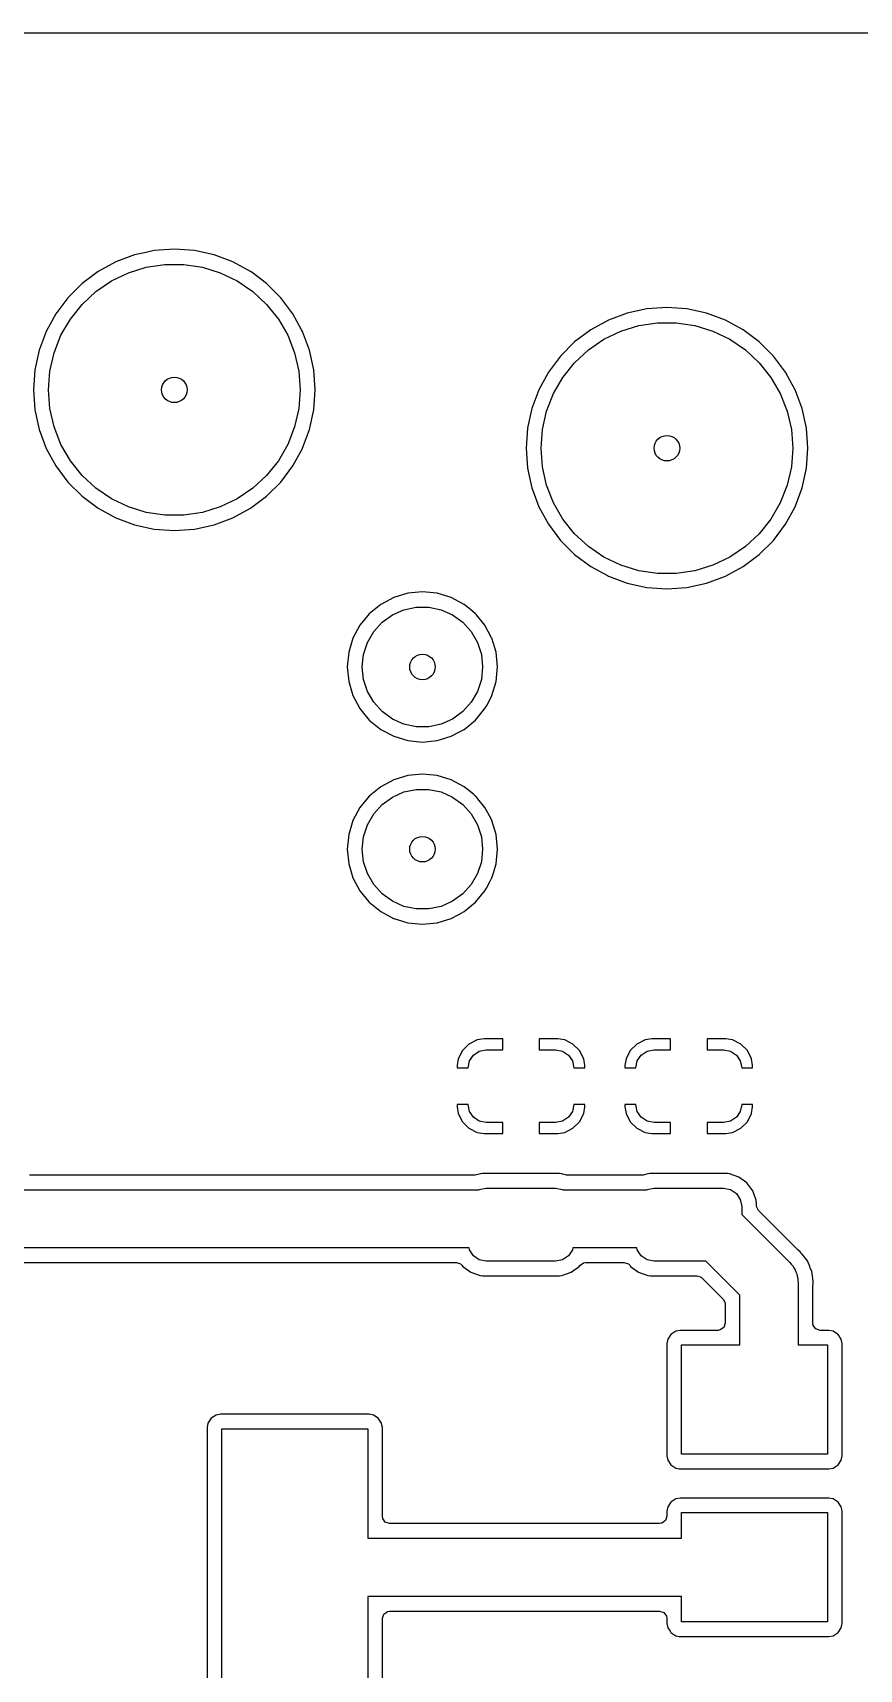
# Model space of a CAD drawing. Extents: x 0 to 2.79, y -2.39 to 0.
# Drawn here: x 0.627 to 1.073, y -0.885 to -0.001 of the extents above; entities that cross this region are included whole.
import ezdxf

# ---------------------------------------------------------------- set-up
doc = ezdxf.new("R2010")
doc.units = 0
doc.header["$MEASUREMENT"] = 0
doc.layers.add('BLACK', color=7, linetype='CONTINUOUS')

msp = doc.modelspace()

# ---------------------------------------------------------------- linework, layer by layer
at = {"layer": 'BLACK', "linetype": 'CONTINUOUS'}
for p, q in [((0.005098, -0.001201), (2.78703, -0.001201)), ((0.682131, -0.121152), (0.671971, -0.124942)), ((0.687528, -0.119978), (0.682131, -0.121152)), ((0.692727, -0.118847), (0.687528, -0.119978)), ((0.703543, -0.118074), (0.692727, -0.118847)), ((0.692727, -0.118847), (0.692727, -0.118847)), ((0.692727, -0.118847), (0.692727, -0.118847)), ((0.714359, -0.118847), (0.703543, -0.118074)), ((0.724955, -0.121152), (0.714359, -0.118847)), ((0.714359, -0.118847), (0.714359, -0.118847)), ((0.714359, -0.118847), (0.714359, -0.118847)), ((0.735115, -0.124942), (0.724955, -0.121152)), ((0.724955, -0.121152), (0.724955, -0.121152)), ((0.662454, -0.130139), (0.653774, -0.136637)), ((0.671971, -0.124942), (0.662454, -0.130139)), ((0.669587, -0.13526), (0.678732, -0.130856)), ((0.671971, -0.124942), (0.671971, -0.124942)), ((0.678732, -0.130856), (0.688431, -0.127864)), ((0.688431, -0.127864), (0.698468, -0.126351)), ((0.698468, -0.126351), (0.708618, -0.126351)), ((0.708618, -0.126351), (0.718655, -0.127864)), ((0.718655, -0.127864), (0.728355, -0.130856)), ((0.728355, -0.130856), (0.7375, -0.13526)), ((0.744632, -0.130139), (0.735115, -0.124942)), ((0.735115, -0.124942), (0.735115, -0.124942)), ((0.745441, -0.130744), (0.744632, -0.130139)), ((0.753313, -0.136637), (0.745441, -0.130744)), ((0.653774, -0.136637), (0.646106, -0.144305)), ((0.653759, -0.147882), (0.6612, -0.140978)), ((0.6612, -0.140978), (0.669587, -0.13526)), ((0.7375, -0.13526), (0.745887, -0.140978)), ((0.745887, -0.140978), (0.753327, -0.147882)), ((0.760981, -0.144305), (0.753313, -0.136637)), ((0.753313, -0.136637), (0.753313, -0.136637)), ((0.753313, -0.136637), (0.753313, -0.136637)), ((0.646106, -0.144305), (0.639607, -0.152985)), ((0.647431, -0.155818), (0.653759, -0.147882)), ((0.753327, -0.147882), (0.759656, -0.155818)), ((0.767479, -0.152985), (0.760981, -0.144305)), ((0.760981, -0.144305), (0.760981, -0.144305)), ((0.760981, -0.144305), (0.760981, -0.144305)), ((0.969291, -0.14957), (0.958476, -0.150343)), ((0.980107, -0.150343), (0.969291, -0.14957)), ((0.639607, -0.152985), (0.634411, -0.162502)), ((0.642355, -0.164608), (0.647431, -0.155818)), ((0.759656, -0.155818), (0.764731, -0.164608)), ((0.772202, -0.161635), (0.767479, -0.152985)), ((0.937719, -0.156438), (0.928202, -0.161635)), ((0.947879, -0.152648), (0.937719, -0.156438)), ((0.937719, -0.156438), (0.937719, -0.156438)), ((0.958476, -0.150343), (0.947879, -0.152648)), ((0.954179, -0.15936), (0.964216, -0.157847)), ((0.964216, -0.157847), (0.974366, -0.157847)), ((0.974366, -0.157847), (0.984404, -0.15936)), ((0.990703, -0.152648), (0.980107, -0.150343)), ((0.980107, -0.150343), (0.980107, -0.150343)), ((0.980107, -0.150343), (0.980107, -0.150343)), ((1.00086, -0.156438), (0.990703, -0.152648)), ((0.990703, -0.152648), (0.990703, -0.152648)), ((1.01038, -0.161635), (1.00086, -0.156438)), ((1.00086, -0.156438), (1.00086, -0.156438)), ((0.634411, -0.162503), (0.630621, -0.172662)), ((0.634411, -0.162502), (0.634411, -0.162503)), ((0.638647, -0.174057), (0.642355, -0.164608)), ((0.764731, -0.164608), (0.768439, -0.174057)), ((0.772676, -0.162503), (0.772202, -0.161635)), ((0.776465, -0.172663), (0.772676, -0.162503)), ((0.928202, -0.161635), (0.919522, -0.168133)), ((0.926948, -0.172474), (0.935335, -0.166756)), ((0.935335, -0.166756), (0.94448, -0.162352)), ((0.94448, -0.162352), (0.954179, -0.15936)), ((0.984404, -0.15936), (0.994103, -0.162352)), ((0.994103, -0.162352), (1.00325, -0.166756)), ((1.00325, -0.166756), (1.01163, -0.172474)), ((1.01906, -0.168133), (1.01038, -0.161635)), ((0.630621, -0.172662), (0.628316, -0.183259)), ((0.636388, -0.183953), (0.638647, -0.174057)), ((0.768439, -0.174057), (0.770698, -0.183953)), ((0.77877, -0.183258), (0.776465, -0.172663)), ((0.911854, -0.175801), (0.905355, -0.184481)), ((0.919522, -0.168133), (0.911854, -0.175801)), ((0.919507, -0.179378), (0.926948, -0.172474)), ((1.01163, -0.172474), (1.01908, -0.179378)), ((1.02673, -0.175801), (1.01906, -0.168133)), ((1.01906, -0.168133), (1.01906, -0.168133)), ((1.01906, -0.168133), (1.01906, -0.168133)), ((1.03323, -0.184481), (1.02673, -0.175801)), ((1.02673, -0.175801), (1.02673, -0.175801)), ((1.02673, -0.175801), (1.02673, -0.175801)), ((0.628316, -0.183259), (0.627543, -0.194074)), ((0.63563, -0.194074), (0.636388, -0.183953)), ((0.770698, -0.183953), (0.771457, -0.194074)), ((0.779544, -0.194074), (0.77877, -0.183258)), ((0.905355, -0.184481), (0.900159, -0.193999)), ((0.913179, -0.187314), (0.919507, -0.179378)), ((1.01908, -0.179378), (1.0254, -0.187314)), ((1.03693, -0.191254), (1.03323, -0.184481)), ((0.627543, -0.194074), (0.628316, -0.20489)), ((0.636388, -0.204196), (0.63563, -0.194074)), ((0.771457, -0.194074), (0.770698, -0.204196)), ((0.77877, -0.204891), (0.779544, -0.194074)), ((0.900159, -0.193999), (0.896369, -0.204158)), ((0.900159, -0.193999), (0.900159, -0.193999)), ((0.908104, -0.196104), (0.913179, -0.187314)), ((1.0254, -0.187314), (1.03048, -0.196104)), ((1.03842, -0.193999), (1.03693, -0.191254)), ((1.04221, -0.204159), (1.03842, -0.193999)), ((0.904395, -0.205553), (0.908104, -0.196104)), ((1.03048, -0.196104), (1.03419, -0.205553)), ((0.628316, -0.20489), (0.628316, -0.20489)), ((0.628316, -0.20489), (0.628316, -0.204891)), ((0.628316, -0.204891), (0.630621, -0.215486)), ((0.638647, -0.214092), (0.636388, -0.204196)), ((0.770698, -0.204196), (0.768439, -0.214092)), ((0.776465, -0.215486), (0.77877, -0.204891)), ((0.89621, -0.204891), (0.894272, -0.213799)), ((0.896369, -0.204158), (0.89621, -0.204891)), ((0.902136, -0.215449), (0.904395, -0.205553)), ((1.03419, -0.205553), (1.03645, -0.215449)), ((1.04452, -0.214755), (1.04221, -0.204159)), ((0.630621, -0.215486), (0.630621, -0.215487)), ((0.630621, -0.215487), (0.634411, -0.225646)), ((0.642355, -0.223541), (0.638647, -0.214092)), ((0.768439, -0.214092), (0.764731, -0.223541)), ((0.772704, -0.225571), (0.776465, -0.215486)), ((0.894064, -0.214755), (0.893291, -0.225571)), ((0.894272, -0.213799), (0.894064, -0.214755)), ((0.901378, -0.225571), (0.902136, -0.215449)), ((1.03645, -0.215449), (1.0372, -0.225571)), ((1.04529, -0.225571), (1.04452, -0.214755)), ((0.634411, -0.225646), (0.634411, -0.225646)), ((0.634411, -0.225646), (0.639607, -0.235164)), ((0.647431, -0.232331), (0.642355, -0.223541)), ((0.764731, -0.223541), (0.759656, -0.232331)), ((0.767479, -0.235164), (0.772676, -0.225646)), ((0.772676, -0.225646), (0.772704, -0.225571)), ((0.893291, -0.225571), (0.894064, -0.236386)), ((0.902136, -0.235693), (0.901378, -0.225571)), ((1.0372, -0.225571), (1.03645, -0.235693)), ((1.04452, -0.236387), (1.04529, -0.225571)), ((0.639607, -0.235164), (0.646106, -0.243844)), ((0.653759, -0.240267), (0.647431, -0.232331)), ((0.759656, -0.232331), (0.753327, -0.240267)), ((0.760981, -0.243844), (0.767479, -0.235164)), ((0.894064, -0.236386), (0.894064, -0.236386)), ((0.894064, -0.236386), (0.894064, -0.236387)), ((0.894064, -0.236387), (0.895859, -0.244638)), ((0.904395, -0.245588), (0.902136, -0.235693)), ((1.03645, -0.235693), (1.03419, -0.245588)), ((1.04221, -0.246982), (1.04452, -0.236387)), ((0.646106, -0.243844), (0.646106, -0.243844)), ((0.646106, -0.243844), (0.646106, -0.243844)), ((0.646106, -0.243844), (0.653773, -0.251512)), ((0.6612, -0.247171), (0.653759, -0.240267)), ((0.669587, -0.252889), (0.6612, -0.247171)), ((0.745887, -0.247171), (0.7375, -0.252889)), ((0.753327, -0.240267), (0.745887, -0.247171)), ((0.753313, -0.251512), (0.760981, -0.243844)), ((0.895859, -0.244638), (0.896369, -0.246983)), ((0.896369, -0.246983), (0.900159, -0.257142)), ((0.908104, -0.255037), (0.904395, -0.245588)), ((1.03419, -0.245588), (1.03048, -0.255037)), ((1.03842, -0.257142), (1.04221, -0.246982)), ((0.653773, -0.251512), (0.653774, -0.251512)), ((0.653774, -0.251512), (0.653774, -0.251512)), ((0.653774, -0.251512), (0.662454, -0.25801)), ((0.678732, -0.257293), (0.669587, -0.252889)), ((0.7375, -0.252889), (0.728355, -0.257293)), ((0.744632, -0.25801), (0.753313, -0.251512)), ((0.913179, -0.263828), (0.908104, -0.255037)), ((1.03048, -0.255037), (1.0254, -0.263828)), ((0.662454, -0.25801), (0.671607, -0.263008)), ((0.671607, -0.263008), (0.671971, -0.263207)), ((0.671971, -0.263207), (0.682131, -0.266997)), ((0.688431, -0.260285), (0.678732, -0.257293)), ((0.698468, -0.261798), (0.688431, -0.260285)), ((0.708618, -0.261798), (0.698468, -0.261798)), ((0.718655, -0.260285), (0.708618, -0.261798)), ((0.728355, -0.257293), (0.718655, -0.260285)), ((0.724955, -0.266997), (0.735115, -0.263207)), ((0.735115, -0.263207), (0.744632, -0.25801)), ((0.900159, -0.257142), (0.900159, -0.257143)), ((0.900159, -0.257143), (0.905355, -0.26666)), ((0.919507, -0.271763), (0.913179, -0.263828)), ((1.0254, -0.263828), (1.01908, -0.271763)), ((1.03323, -0.26666), (1.03842, -0.257142)), ((0.682131, -0.266997), (0.692727, -0.269302)), ((0.692727, -0.269302), (0.703543, -0.270075)), ((0.703543, -0.270075), (0.714359, -0.269302)), ((0.714359, -0.269302), (0.724955, -0.266997)), ((0.905355, -0.26666), (0.911854, -0.27534)), ((0.926948, -0.278667), (0.919507, -0.271763)), ((1.01908, -0.271763), (1.01163, -0.278667)), ((1.02673, -0.27534), (1.03323, -0.26666)), ((0.911854, -0.27534), (0.911854, -0.27534)), ((0.911854, -0.27534), (0.911854, -0.27534)), ((0.911854, -0.27534), (0.919521, -0.283008)), ((0.935335, -0.284385), (0.926948, -0.278667)), ((1.01163, -0.278667), (1.00325, -0.284385)), ((1.01906, -0.283008), (1.02673, -0.27534)), ((0.919521, -0.283008), (0.919522, -0.283008)), ((0.919522, -0.283008), (0.919522, -0.283008)), ((0.919522, -0.283008), (0.928202, -0.289506)), ((0.928202, -0.289506), (0.937149, -0.294392)), ((0.94448, -0.288789), (0.935335, -0.284385)), ((0.954179, -0.291781), (0.94448, -0.288789)), ((0.994103, -0.288789), (0.984404, -0.291781)), ((1.00325, -0.284385), (0.994103, -0.288789)), ((1.00086, -0.294703), (1.01038, -0.289506)), ((1.01038, -0.289506), (1.01906, -0.283008)), ((0.937149, -0.294392), (0.937719, -0.294703)), ((0.937719, -0.294703), (0.947879, -0.298493)), ((0.947879, -0.298493), (0.958475, -0.300798)), ((0.964216, -0.293294), (0.954179, -0.291781)), ((0.974366, -0.293294), (0.964216, -0.293294)), ((0.984404, -0.291781), (0.974366, -0.293294)), ((0.980107, -0.300798), (0.990703, -0.298493)), ((0.990703, -0.298493), (1.00086, -0.294703)), ((0.821876, -0.3062), (0.814863, -0.309948)), ((0.829487, -0.303891), (0.821876, -0.3062)), ((0.821876, -0.3062), (0.821876, -0.3062)), ((0.837401, -0.303111), (0.829487, -0.303891)), ((0.829487, -0.303891), (0.829487, -0.303891)), ((0.837402, -0.303111), (0.837401, -0.303111)), ((0.845316, -0.303891), (0.837402, -0.303111)), ((0.852927, -0.3062), (0.845316, -0.303891)), ((0.845316, -0.303891), (0.845316, -0.303891)), ((0.859941, -0.309948), (0.852927, -0.3062)), ((0.852927, -0.3062), (0.852927, -0.3062)), ((0.958475, -0.300798), (0.969291, -0.301571)), ((0.969291, -0.301571), (0.980107, -0.300798)), ((0.808714, -0.314994), (0.803669, -0.321142)), ((0.808715, -0.314994), (0.808714, -0.314994)), ((0.814863, -0.309948), (0.808715, -0.314994)), ((0.815668, -0.319543), (0.821161, -0.315552)), ((0.821161, -0.315552), (0.827365, -0.31279)), ((0.827365, -0.31279), (0.834006, -0.311378)), ((0.834006, -0.311378), (0.840797, -0.311378)), ((0.840797, -0.311378), (0.847439, -0.31279)), ((0.847439, -0.31279), (0.853642, -0.315552)), ((0.853642, -0.315552), (0.859135, -0.319543)), ((0.863367, -0.31276), (0.859941, -0.309948)), ((0.866088, -0.314994), (0.863367, -0.31276)), ((0.866089, -0.314994), (0.866088, -0.314994)), ((0.866504, -0.315501), (0.866089, -0.314994)), ((0.871134, -0.321142), (0.866504, -0.315501)), ((0.803669, -0.321142), (0.79992, -0.328155)), ((0.807729, -0.33047), (0.811124, -0.324589)), ((0.811124, -0.324589), (0.815668, -0.319543)), ((0.859135, -0.319543), (0.863679, -0.324589)), ((0.863679, -0.324589), (0.867074, -0.33047)), ((0.874741, -0.32789), (0.871134, -0.321142)), ((0.797612, -0.335766), (0.796832, -0.343681)), ((0.79992, -0.328156), (0.797612, -0.335766)), ((0.797612, -0.335766), (0.797612, -0.335766)), ((0.79992, -0.328155), (0.79992, -0.328156)), ((0.805631, -0.336928), (0.807729, -0.33047)), ((0.867074, -0.33047), (0.869172, -0.336928)), ((0.874883, -0.328156), (0.874741, -0.32789)), ((0.875771, -0.331083), (0.874883, -0.328156)), ((0.877191, -0.335766), (0.875771, -0.331083)), ((0.877971, -0.343681), (0.877191, -0.335766)), ((0.877191, -0.335766), (0.877191, -0.335766)), ((0.796832, -0.343681), (0.796832, -0.343681)), ((0.796832, -0.343681), (0.797612, -0.351595)), ((0.804921, -0.343681), (0.805631, -0.336928)), ((0.805631, -0.350434), (0.804921, -0.343681)), ((0.869172, -0.336928), (0.869882, -0.343681)), ((0.869882, -0.343681), (0.869172, -0.350434)), ((0.877191, -0.351595), (0.877971, -0.343681)), ((0.877971, -0.343681), (0.877971, -0.343681)), ((0.797612, -0.351595), (0.797612, -0.351595)), ((0.797612, -0.351595), (0.79992, -0.359206)), ((0.807729, -0.356892), (0.805631, -0.350434)), ((0.869172, -0.350434), (0.867074, -0.356892)), ((0.874883, -0.359206), (0.877191, -0.351595)), ((0.877191, -0.351595), (0.877191, -0.351595)), ((0.79992, -0.359206), (0.79992, -0.359206)), ((0.79992, -0.359206), (0.803669, -0.36622)), ((0.811124, -0.362772), (0.807729, -0.356892)), ((0.867074, -0.356892), (0.863679, -0.362772)), ((0.872073, -0.364463), (0.873701, -0.361417)), ((0.873701, -0.361417), (0.874883, -0.359206)), ((0.803669, -0.36622), (0.805597, -0.368569)), ((0.805597, -0.368569), (0.808715, -0.372368)), ((0.815668, -0.367818), (0.811124, -0.362772)), ((0.821161, -0.37181), (0.815668, -0.367818)), ((0.859135, -0.367818), (0.853642, -0.37181)), ((0.863679, -0.362772), (0.859135, -0.367818)), ((0.866088, -0.372368), (0.871134, -0.36622)), ((0.871134, -0.36622), (0.872073, -0.364463)), ((0.808715, -0.372368), (0.808715, -0.372368)), ((0.808715, -0.372368), (0.814863, -0.377413)), ((0.814863, -0.377413), (0.821876, -0.381162)), ((0.827365, -0.374571), (0.821161, -0.37181)), ((0.834006, -0.375983), (0.827365, -0.374571)), ((0.840797, -0.375983), (0.834006, -0.375983)), ((0.847439, -0.374571), (0.840797, -0.375983)), ((0.853642, -0.37181), (0.847439, -0.374571)), ((0.852927, -0.381162), (0.857436, -0.378752)), ((0.857436, -0.378752), (0.859941, -0.377413)), ((0.859941, -0.377413), (0.866088, -0.372368)), ((0.859941, -0.377413), (0.859941, -0.377413)), ((0.859941, -0.377413), (0.859941, -0.377413)), ((0.821876, -0.381162), (0.821876, -0.381162)), ((0.821876, -0.381162), (0.827178, -0.38277)), ((0.827178, -0.38277), (0.829487, -0.383471)), ((0.829487, -0.383471), (0.829487, -0.383471)), ((0.829487, -0.383471), (0.837401, -0.38425)), ((0.837401, -0.38425), (0.837402, -0.38425)), ((0.837402, -0.38425), (0.845316, -0.383471)), ((0.837402, -0.38425), (0.837402, -0.38425)), ((0.845316, -0.383471), (0.846644, -0.383068)), ((0.845316, -0.383471), (0.845316, -0.383471)), ((0.846644, -0.383068), (0.852927, -0.381162)), ((0.821876, -0.404625), (0.814863, -0.408374)), ((0.829487, -0.402316), (0.821876, -0.404625)), ((0.821876, -0.404625), (0.821876, -0.404625)), ((0.837401, -0.401537), (0.829487, -0.402316)), ((0.829487, -0.402316), (0.829487, -0.402316)), ((0.837402, -0.401537), (0.837401, -0.401537)), ((0.845316, -0.402316), (0.837402, -0.401537)), ((0.852927, -0.404625), (0.845316, -0.402316)), ((0.845316, -0.402316), (0.845316, -0.402316)), ((0.859941, -0.408374), (0.852927, -0.404625)), ((0.852927, -0.404625), (0.852927, -0.404625)), ((0.808714, -0.413419), (0.803669, -0.419567)), ((0.808715, -0.413419), (0.808714, -0.413419)), ((0.814863, -0.408374), (0.808715, -0.413419)), ((0.815668, -0.417968), (0.821161, -0.413977)), ((0.821161, -0.413977), (0.827365, -0.411215)), ((0.827365, -0.411215), (0.834006, -0.409804)), ((0.834006, -0.409804), (0.840797, -0.409804)), ((0.840797, -0.409804), (0.847439, -0.411215)), ((0.847439, -0.411215), (0.853642, -0.413977)), ((0.853642, -0.413977), (0.859135, -0.417968)), ((0.864884, -0.41243), (0.859941, -0.408374)), ((0.866088, -0.413419), (0.864884, -0.41243)), ((0.866137, -0.413479), (0.866088, -0.413419)), ((0.867354, -0.414961), (0.866137, -0.413479)), ((0.871134, -0.419567), (0.867354, -0.414961)), ((0.803669, -0.419567), (0.79992, -0.426581)), ((0.807729, -0.428895), (0.811124, -0.423015)), ((0.811124, -0.423015), (0.815668, -0.417968)), ((0.859135, -0.417968), (0.863679, -0.423015)), ((0.863679, -0.423015), (0.867074, -0.428895)), ((0.874463, -0.425795), (0.871134, -0.419567)), ((0.79992, -0.426581), (0.797612, -0.434191)), ((0.79992, -0.426581), (0.79992, -0.426581)), ((0.805631, -0.435353), (0.807729, -0.428895)), ((0.867074, -0.428895), (0.869172, -0.435353)), ((0.874883, -0.426581), (0.874463, -0.425795)), ((0.876491, -0.431883), (0.874883, -0.426581)), ((0.877191, -0.434191), (0.876491, -0.431883)), ((0.797612, -0.434191), (0.796832, -0.442106)), ((0.797612, -0.434191), (0.797612, -0.434191)), ((0.804921, -0.442106), (0.805631, -0.435353)), ((0.869172, -0.435353), (0.869882, -0.442106)), ((0.877971, -0.442106), (0.877191, -0.434191)), ((0.877191, -0.434191), (0.877191, -0.434191)), ((0.796832, -0.442106), (0.796832, -0.442106)), ((0.796832, -0.442106), (0.797612, -0.45002)), ((0.797612, -0.45002), (0.797612, -0.450021)), ((0.797612, -0.450021), (0.79992, -0.457631)), ((0.805631, -0.448859), (0.804921, -0.442106)), ((0.807729, -0.455317), (0.805631, -0.448859)), ((0.869172, -0.448859), (0.867074, -0.455317)), ((0.869882, -0.442106), (0.869172, -0.448859)), ((0.875854, -0.454429), (0.877191, -0.450021)), ((0.877191, -0.45002), (0.877971, -0.442106)), ((0.877191, -0.450021), (0.877191, -0.45002)), ((0.877971, -0.442106), (0.877971, -0.442106)), ((0.79992, -0.457631), (0.79992, -0.457631)), ((0.79992, -0.457631), (0.803669, -0.464645)), ((0.811124, -0.461197), (0.807729, -0.455317)), ((0.867074, -0.455317), (0.863679, -0.461197)), ((0.871878, -0.463253), (0.874116, -0.459067)), ((0.874116, -0.459067), (0.874883, -0.457631)), ((0.874883, -0.457631), (0.875854, -0.454429)), ((0.803669, -0.464645), (0.808452, -0.470472)), ((0.815668, -0.466244), (0.811124, -0.461197)), ((0.821161, -0.470235), (0.815668, -0.466244)), ((0.859135, -0.466244), (0.853642, -0.470235)), ((0.863679, -0.461197), (0.859135, -0.466244)), ((0.866088, -0.470793), (0.871134, -0.464645)), ((0.871134, -0.464645), (0.871878, -0.463253)), ((0.808452, -0.470472), (0.808715, -0.470793)), ((0.808715, -0.470793), (0.808715, -0.470793)), ((0.808715, -0.470793), (0.814863, -0.475838)), ((0.814863, -0.475838), (0.821776, -0.479534)), ((0.827365, -0.472997), (0.821161, -0.470235)), ((0.834006, -0.474408), (0.827365, -0.472997)), ((0.840797, -0.474408), (0.834006, -0.474408)), ((0.847439, -0.472997), (0.840797, -0.474408)), ((0.853642, -0.470235), (0.847439, -0.472997)), ((0.857093, -0.47736), (0.859941, -0.475838)), ((0.859941, -0.475838), (0.866088, -0.470793)), ((0.859941, -0.475838), (0.859941, -0.475838)), ((0.859941, -0.475838), (0.859941, -0.475838)), ((0.821776, -0.479534), (0.821876, -0.479587)), ((0.821876, -0.479587), (0.827178, -0.481195)), ((0.827178, -0.481195), (0.829487, -0.481896)), ((0.829487, -0.481896), (0.829487, -0.481896)), ((0.829487, -0.481896), (0.837401, -0.482675)), ((0.837401, -0.482675), (0.837402, -0.482675)), ((0.837402, -0.482675), (0.845316, -0.481896)), ((0.837402, -0.482675), (0.837402, -0.482675)), ((0.845316, -0.481896), (0.852927, -0.479587)), ((0.845316, -0.481896), (0.845316, -0.481896)), ((0.852927, -0.479587), (0.857093, -0.47736)), ((0.862479, -0.547337), (0.858951, -0.550864)), ((0.866923, -0.545072), (0.862479, -0.547337)), ((0.866924, -0.545072), (0.866923, -0.545072)), ((0.870611, -0.544488), (0.866924, -0.545072)), ((0.880709, -0.544488), (0.870611, -0.544488)), ((0.870611, -0.544488), (0.870611, -0.544488)), ((0.880709, -0.550394), (0.880709, -0.544488)), ((0.880709, -0.544488), (0.880709, -0.544488)), ((0.910491, -0.544488), (0.900394, -0.544488)), ((0.900394, -0.544488), (0.900394, -0.550394)), ((0.914179, -0.545072), (0.910491, -0.544488)), ((0.918624, -0.547337), (0.914179, -0.545072)), ((0.914179, -0.545072), (0.914179, -0.545072)), ((0.922151, -0.550864), (0.918624, -0.547337)), ((0.95303, -0.547337), (0.949502, -0.550864)), ((0.957474, -0.545072), (0.95303, -0.547337)), ((0.957475, -0.545072), (0.957474, -0.545072)), ((0.961162, -0.544488), (0.957475, -0.545072)), ((0.97126, -0.544488), (0.961162, -0.544488)), ((0.961162, -0.544488), (0.961162, -0.544488)), ((0.97126, -0.550394), (0.97126, -0.544488)), ((0.97126, -0.544488), (0.97126, -0.544488)), ((1.00104, -0.544488), (0.990945, -0.544488)), ((0.990945, -0.544488), (0.990945, -0.550394)), ((1.00473, -0.545072), (1.00104, -0.544488)), ((1.00917, -0.547337), (1.00473, -0.545072)), ((1.00473, -0.545072), (1.00473, -0.545072)), ((1.0127, -0.550864), (1.00917, -0.547337)), ((0.856686, -0.555309), (0.856102, -0.558997)), ((0.858951, -0.550864), (0.856686, -0.555309)), ((0.856686, -0.555309), (0.856686, -0.555309)), ((0.862008, -0.560236), (0.862757, -0.55647)), ((0.862757, -0.55647), (0.864891, -0.553276)), ((0.864891, -0.553276), (0.868084, -0.551143)), ((0.868084, -0.551143), (0.87185, -0.550394)), ((0.87185, -0.550394), (0.880709, -0.550394)), ((0.900394, -0.550394), (0.909252, -0.550394)), ((0.909252, -0.550394), (0.913019, -0.551143)), ((0.913019, -0.551143), (0.916212, -0.553276)), ((0.916212, -0.553276), (0.918345, -0.55647)), ((0.918345, -0.55647), (0.919094, -0.560236)), ((0.924416, -0.555309), (0.922151, -0.550864)), ((0.925, -0.558997), (0.924416, -0.555309)), ((0.924416, -0.555309), (0.924416, -0.555309)), ((0.947238, -0.555309), (0.946654, -0.558997)), ((0.949502, -0.550864), (0.947238, -0.555309)), ((0.947238, -0.555309), (0.947238, -0.555309)), ((0.952559, -0.560236), (0.953308, -0.55647)), ((0.953308, -0.55647), (0.955442, -0.553276)), ((0.955442, -0.553276), (0.958635, -0.551143)), ((0.958635, -0.551143), (0.962402, -0.550394)), ((0.962402, -0.550394), (0.97126, -0.550394)), ((0.990945, -0.550394), (0.999803, -0.550394)), ((0.999803, -0.550394), (1.00357, -0.551143)), ((1.00357, -0.551143), (1.00676, -0.553276)), ((1.00676, -0.553276), (1.0089, -0.55647)), ((1.0089, -0.55647), (1.00965, -0.560236)), ((1.01497, -0.555309), (1.0127, -0.550864)), ((1.01555, -0.558997), (1.01497, -0.555309)), ((1.01497, -0.555309), (1.01497, -0.555309)), ((0.856102, -0.558997), (0.856102, -0.560236)), ((0.856102, -0.560236), (0.862008, -0.560236)), ((0.856102, -0.560236), (0.856102, -0.560236)), ((0.919094, -0.560236), (0.925, -0.560236)), ((0.925, -0.560236), (0.925, -0.558997)), ((0.925, -0.558997), (0.925, -0.558997)), ((0.925, -0.560236), (0.925, -0.560236)), ((0.946654, -0.558997), (0.946654, -0.560236)), ((0.946654, -0.560236), (0.952559, -0.560236)), ((0.946654, -0.560236), (0.946654, -0.560236)), ((1.00965, -0.560236), (1.01555, -0.560236)), ((1.01555, -0.560236), (1.01555, -0.558997)), ((1.01555, -0.558997), (1.01555, -0.558997)), ((1.01555, -0.560236), (1.01555, -0.560236)), ((0.862008, -0.579921), (0.856102, -0.579921)), ((0.856102, -0.579921), (0.856102, -0.579921)), ((0.856102, -0.579921), (0.856102, -0.581161)), ((0.856102, -0.581161), (0.856686, -0.584848)), ((0.862757, -0.583688), (0.862008, -0.579921)), ((0.919094, -0.579921), (0.918345, -0.583688)), ((0.925, -0.579921), (0.919094, -0.579921)), ((0.924416, -0.584848), (0.925, -0.581161)), ((0.925, -0.581161), (0.925, -0.579921)), ((0.925, -0.579921), (0.925, -0.579921)), ((0.925, -0.581161), (0.925, -0.581161)), ((0.952559, -0.579921), (0.946654, -0.579921)), ((0.946654, -0.579921), (0.946654, -0.579921)), ((0.946654, -0.579921), (0.946654, -0.581161)), ((0.946654, -0.581161), (0.947238, -0.584848)), ((0.953308, -0.583688), (0.952559, -0.579921)), ((1.00965, -0.579921), (1.0089, -0.583688)), ((1.01555, -0.579921), (1.00965, -0.579921)), ((1.01497, -0.584848), (1.01555, -0.581161)), ((1.01555, -0.581161), (1.01555, -0.579921)), ((1.01555, -0.579921), (1.01555, -0.579921)), ((0.856686, -0.584848), (0.856686, -0.584848)), ((0.856686, -0.584848), (0.858951, -0.589293)), ((0.858951, -0.589293), (0.862479, -0.592821)), ((0.864891, -0.586881), (0.862757, -0.583688)), ((0.868084, -0.589015), (0.864891, -0.586881)), ((0.87185, -0.589764), (0.868084, -0.589015)), ((0.880709, -0.589764), (0.87185, -0.589764)), ((0.880709, -0.595669), (0.880709, -0.589764)), ((0.909252, -0.589764), (0.900394, -0.589764)), ((0.900394, -0.589764), (0.900394, -0.595669)), ((0.913019, -0.589015), (0.909252, -0.589764)), ((0.916212, -0.586881), (0.913019, -0.589015)), ((0.918345, -0.583688), (0.916212, -0.586881)), ((0.918624, -0.592821), (0.922151, -0.589293)), ((0.922151, -0.589293), (0.924416, -0.584848)), ((0.924416, -0.584848), (0.924416, -0.584848)), ((0.947238, -0.584848), (0.947238, -0.584848)), ((0.947238, -0.584848), (0.949502, -0.589293)), ((0.949502, -0.589293), (0.95303, -0.592821)), ((0.955442, -0.586881), (0.953308, -0.583688)), ((0.958635, -0.589015), (0.955442, -0.586881)), ((0.962402, -0.589764), (0.958635, -0.589015)), ((0.97126, -0.589764), (0.962402, -0.589764)), ((0.97126, -0.595669), (0.97126, -0.589764)), ((0.999803, -0.589764), (0.990945, -0.589764)), ((0.990945, -0.589764), (0.990945, -0.595669)), ((1.00357, -0.589015), (0.999803, -0.589764)), ((1.00676, -0.586881), (1.00357, -0.589015)), ((1.0089, -0.583688), (1.00676, -0.586881)), ((1.00917, -0.592821), (1.0127, -0.589293)), ((1.0127, -0.589293), (1.01497, -0.584848)), ((1.01497, -0.584848), (1.01497, -0.584848)), ((0.862479, -0.592821), (0.866923, -0.595085)), ((0.866923, -0.595085), (0.866923, -0.595085)), ((0.866923, -0.595085), (0.870611, -0.595669)), ((0.870611, -0.595669), (0.880709, -0.595669)), ((0.880709, -0.595669), (0.880709, -0.595669)), ((0.900394, -0.595669), (0.910491, -0.595669)), ((0.900394, -0.595669), (0.900394, -0.595669)), ((0.910491, -0.595669), (0.910492, -0.595669)), ((0.910492, -0.595669), (0.914179, -0.595085)), ((0.914179, -0.595085), (0.918624, -0.592821)), ((0.914179, -0.595085), (0.914179, -0.595085)), ((0.95303, -0.592821), (0.957474, -0.595085)), ((0.957474, -0.595085), (0.957474, -0.595085)), ((0.957474, -0.595085), (0.961162, -0.595669)), ((0.961162, -0.595669), (0.97126, -0.595669)), ((0.97126, -0.595669), (0.97126, -0.595669)), ((0.990945, -0.595669), (1.00104, -0.595669)), ((0.990945, -0.595669), (0.990945, -0.595669)), ((1.00104, -0.595669), (1.00473, -0.595085)), ((1.00104, -0.595669), (1.00104, -0.595669)), ((1.00473, -0.595085), (1.00917, -0.592821)), ((1.00473, -0.595085), (1.00473, -0.595085)), ((0.865924, -0.618091), (0.625463, -0.618091)), ((0.867212, -0.617872), (0.865924, -0.618091)), ((0.868516, -0.617415), (0.867212, -0.617872)), ((0.869714, -0.617303), (0.868516, -0.617415)), ((0.911388, -0.617303), (0.869714, -0.617303)), ((0.869714, -0.617303), (0.869714, -0.617303)), ((0.911389, -0.617303), (0.911388, -0.617303)), ((0.912586, -0.617415), (0.911389, -0.617303)), ((0.912587, -0.617415), (0.912586, -0.617415)), ((0.912587, -0.617416), (0.912587, -0.617415)), ((0.912897, -0.617524), (0.912587, -0.617416)), ((0.913891, -0.617872), (0.912897, -0.617524)), ((0.915178, -0.618091), (0.913891, -0.617872)), ((0.956476, -0.618091), (0.915178, -0.618091)), ((0.957763, -0.617872), (0.956476, -0.618091)), ((0.959067, -0.617415), (0.957763, -0.617872)), ((0.960265, -0.617303), (0.959067, -0.617415)), ((1.00194, -0.617303), (0.960265, -0.617303)), ((0.960265, -0.617303), (0.960265, -0.617303)), ((1.00314, -0.617415), (1.00194, -0.617303)), ((1.00194, -0.617303), (1.00194, -0.617303)), ((1.00314, -0.617416), (1.00314, -0.617415)), ((1.00818, -0.619181), (1.00314, -0.617416)), ((0.6224, -0.625984), (0.795276, -0.625984)), ((0.795276, -0.625984), (0.868027, -0.625984)), ((0.868027, -0.625984), (0.868084, -0.625946)), ((0.868084, -0.625946), (0.87185, -0.625197)), ((0.87185, -0.625197), (0.909252, -0.625197)), ((0.909252, -0.625197), (0.913019, -0.625946)), ((0.913019, -0.625946), (0.913076, -0.625984)), ((0.913076, -0.625984), (0.958578, -0.625984)), ((0.958578, -0.625984), (0.958635, -0.625946)), ((0.958635, -0.625946), (0.962402, -0.625197)), ((0.962402, -0.625197), (0.999803, -0.625197)), ((0.999803, -0.625197), (1.00357, -0.625946)), ((1.00357, -0.625946), (1.00676, -0.62808)), ((1.01249, -0.622356), (1.00818, -0.619181)), ((1.01565, -0.626649), (1.01249, -0.622356)), ((1.01249, -0.622356), (1.01249, -0.622356)), ((1.01249, -0.622356), (1.01249, -0.622356)), ((1.01249, -0.622356), (1.01249, -0.622356)), ((1.01249, -0.622356), (1.01249, -0.622356)), ((1.01566, -0.626658), (1.01565, -0.626649)), ((1.01743, -0.631705), (1.01566, -0.626658)), ((1.00676, -0.62808), (1.0089, -0.631273)), ((1.0089, -0.631273), (1.00965, -0.635039)), ((1.00965, -0.635039), (1.00965, -0.639343)), ((1.01753, -0.632811), (1.01743, -0.631705)), ((1.01754, -0.632903), (1.01753, -0.632811)), ((1.01754, -0.634459), (1.01754, -0.632903)), ((1.01754, -0.632903), (1.01754, -0.632903)), ((1.01759, -0.635069), (1.01754, -0.634459)), ((1.01868, -0.637215), (1.01759, -0.635069)), ((1.00965, -0.639343), (1.03554, -0.665242)), ((1.03994, -0.658475), (1.01868, -0.637215)), ((0.795276, -0.65748), (0.618898, -0.65748)), ((0.862556, -0.65748), (0.795276, -0.65748)), ((0.862757, -0.658491), (0.862556, -0.65748)), ((0.864891, -0.661684), (0.862757, -0.658491)), ((0.868084, -0.663818), (0.864891, -0.661684)), ((0.916212, -0.661684), (0.913019, -0.663818)), ((0.918345, -0.658491), (0.916212, -0.661684)), ((0.918546, -0.65748), (0.918345, -0.658491)), ((0.953107, -0.65748), (0.918546, -0.65748)), ((0.953308, -0.658491), (0.953107, -0.65748)), ((0.955442, -0.661684), (0.953308, -0.658491)), ((0.958635, -0.663818), (0.955442, -0.661684)), ((1.04013, -0.658643), (1.03994, -0.658475)), ((1.04127, -0.659516), (1.04013, -0.658643)), ((1.04127, -0.659517), (1.04127, -0.659516)), ((1.04127, -0.659516), (1.04127, -0.659516)), ((1.04127, -0.659516), (1.04127, -0.659516)), ((1.04384, -0.662859), (1.04127, -0.659517)), ((1.04127, -0.659517), (1.04127, -0.659517)), ((0.620575, -0.665374), (0.793726, -0.665374)), ((0.793726, -0.665374), (0.855699, -0.665374)), ((0.855699, -0.665374), (0.85799, -0.666118)), ((0.85799, -0.666118), (0.858835, -0.666957)), ((0.858835, -0.666957), (0.859167, -0.667407)), ((0.859167, -0.667407), (0.859167, -0.667407)), ((0.859167, -0.667407), (0.859167, -0.667407)), ((0.859167, -0.667407), (0.859167, -0.667408)), ((0.859167, -0.667408), (0.859168, -0.667408)), ((0.859168, -0.667408), (0.863469, -0.670582)), ((0.863469, -0.670582), (0.863469, -0.670582)), ((0.863469, -0.670582), (0.863469, -0.670582)), ((0.863469, -0.670582), (0.868516, -0.672348)), ((0.87185, -0.664567), (0.868084, -0.663818)), ((0.909252, -0.664567), (0.87185, -0.664567)), ((0.913019, -0.663818), (0.909252, -0.664567)), ((0.912587, -0.672348), (0.917633, -0.670582)), ((0.917633, -0.670582), (0.921935, -0.667407)), ((0.921935, -0.667407), (0.922267, -0.666957)), ((0.922267, -0.666957), (0.924227, -0.665556)), ((0.924227, -0.665556), (0.925403, -0.665374)), ((0.925403, -0.665374), (0.94625, -0.665374)), ((0.94625, -0.665374), (0.948541, -0.666118)), ((0.948541, -0.666118), (0.949386, -0.666957)), ((0.949386, -0.666957), (0.949718, -0.667407)), ((0.949718, -0.667407), (0.949718, -0.667407)), ((0.949718, -0.667407), (0.949719, -0.667407)), ((0.949719, -0.667407), (0.949719, -0.667408)), ((0.949719, -0.667408), (0.949719, -0.667408)), ((0.949719, -0.667408), (0.95402, -0.670582)), ((0.95402, -0.670582), (0.95402, -0.670582)), ((0.95402, -0.670582), (0.95402, -0.670582)), ((0.95402, -0.670582), (0.959067, -0.672348)), ((0.962402, -0.664567), (0.958635, -0.663818)), ((0.990327, -0.664567), (0.962402, -0.664567)), ((1.00866, -0.682901), (0.990327, -0.664567)), ((1.03554, -0.665242), (1.03627, -0.666245)), ((1.03627, -0.666245), (1.03715, -0.667121)), ((1.03715, -0.667121), (1.03771, -0.668226)), ((1.03771, -0.668226), (1.03844, -0.669229)), ((1.03844, -0.669229), (1.03882, -0.670407)), ((1.03882, -0.670407), (1.03939, -0.671512)), ((1.03939, -0.671512), (1.03958, -0.672736)), ((1.04506, -0.664455), (1.04384, -0.662859)), ((1.04634, -0.667535), (1.04506, -0.664455)), ((1.04506, -0.664455), (1.04506, -0.664455)), ((1.04657, -0.66811), (1.04634, -0.667535)), ((1.04744, -0.670206), (1.04657, -0.66811)), ((1.04775, -0.672565), (1.04744, -0.670206)), ((0.868516, -0.672348), (0.869714, -0.672461)), ((0.869714, -0.672461), (0.869714, -0.672461)), ((0.869714, -0.672461), (0.869714, -0.672461)), ((0.869714, -0.672461), (0.911389, -0.672461)), ((0.911389, -0.672461), (0.912587, -0.672348)), ((0.911389, -0.672461), (0.911389, -0.672461)), ((0.959067, -0.672348), (0.960265, -0.672461)), ((0.960265, -0.672461), (0.960265, -0.672461)), ((0.960265, -0.672461), (0.960265, -0.672461)), ((0.960265, -0.672461), (0.985443, -0.672461)), ((0.985443, -0.672461), (0.987734, -0.673205)), ((0.987734, -0.673205), (0.988199, -0.673602)), ((0.988199, -0.673602), (0.999626, -0.685029)), ((1.03958, -0.672736), (1.03996, -0.673914)), ((1.03996, -0.673914), (1.03996, -0.675154)), ((1.03996, -0.675154), (1.04016, -0.676378)), ((1.04016, -0.676378), (1.04016, -0.709843)), ((1.04815, -0.6756), (1.04775, -0.672565)), ((1.04805, -0.678055), (1.04807, -0.677801)), ((1.04805, -0.698051), (1.04805, -0.678055)), ((1.04807, -0.677801), (1.04819, -0.67689)), ((1.04826, -0.676378), (1.04815, -0.6756)), ((1.04819, -0.67689), (1.04826, -0.676378)), ((0.999626, -0.685029), (1.00072, -0.687175)), ((1.00072, -0.687175), (1.00077, -0.687785)), ((1.00077, -0.687785), (1.00077, -0.698051)), ((1.00866, -0.709843), (1.00866, -0.682901)), ((1.00077, -0.698051), (1.00002, -0.700342)), ((1.04824, -0.699256), (1.04805, -0.698051)), ((0.96973, -0.706763), (0.969272, -0.709065)), ((0.971474, -0.704152), (0.96973, -0.706762)), ((0.96973, -0.706762), (0.96973, -0.706763)), ((0.974085, -0.702407), (0.971474, -0.704151)), ((0.971474, -0.704151), (0.971474, -0.704152)), ((0.974086, -0.702407), (0.974085, -0.702407)), ((0.976387, -0.701949), (0.974086, -0.702407)), ((0.976388, -0.701949), (0.976387, -0.701949)), ((0.99687, -0.701949), (0.976388, -0.701949)), ((0.976388, -0.701949), (0.976388, -0.701949)), ((0.998075, -0.701758), (0.99687, -0.701949)), ((1.00002, -0.700342), (0.998075, -0.701758)), ((1.04966, -0.701204), (1.04824, -0.699256)), ((1.05195, -0.701949), (1.04966, -0.701204)), ((1.05668, -0.701949), (1.05195, -0.701949)), ((1.05899, -0.702407), (1.05668, -0.701949)), ((1.05668, -0.701949), (1.05668, -0.701949)), ((1.05668, -0.701949), (1.05668, -0.701949)), ((1.06128, -0.703937), (1.05899, -0.702407)), ((1.05899, -0.702407), (1.05899, -0.702407)), ((1.05899, -0.702407), (1.05899, -0.702407)), ((1.05899, -0.702407), (1.05899, -0.702407)), ((1.0616, -0.704151), (1.06128, -0.703937)), ((1.06334, -0.706763), (1.0616, -0.704151)), ((1.0638, -0.709065), (1.06334, -0.706763)), ((0.969272, -0.709065), (0.969272, -0.709065)), ((0.969272, -0.709065), (0.969272, -0.769675)), ((0.977165, -0.768898), (0.977165, -0.709843)), ((0.977165, -0.709843), (1.00866, -0.709843)), ((1.04016, -0.709843), (1.05591, -0.709843)), ((1.05591, -0.709843), (1.05591, -0.768898)), ((1.0638, -0.759055), (1.0638, -0.709065)), ((0.723443, -0.749427), (0.721698, -0.752038)), ((0.726054, -0.747682), (0.723443, -0.749427)), ((0.723443, -0.749427), (0.723443, -0.749427)), ((0.728356, -0.747224), (0.726054, -0.747682)), ((0.726054, -0.747682), (0.726054, -0.747682)), ((0.808651, -0.747224), (0.728356, -0.747224)), ((0.728356, -0.747224), (0.728356, -0.747224)), ((0.728356, -0.747224), (0.728356, -0.747224)), ((0.808652, -0.747224), (0.808651, -0.747224)), ((0.810954, -0.747682), (0.808652, -0.747224)), ((0.813565, -0.749427), (0.810954, -0.747682)), ((0.810954, -0.747682), (0.810954, -0.747682)), ((0.810954, -0.747682), (0.810954, -0.747682)), ((0.810954, -0.747682), (0.810954, -0.747682)), ((0.81531, -0.752038), (0.813565, -0.749427)), ((0.813565, -0.749427), (0.813565, -0.749427)), ((0.721698, -0.752038), (0.72124, -0.75434)), ((0.72124, -0.75434), (0.72124, -0.754341)), ((0.72124, -0.754341), (0.72124, -0.905502)), ((0.721698, -0.752038), (0.721698, -0.752038)), ((0.729134, -0.904724), (0.729134, -0.755118)), ((0.729134, -0.755118), (0.807874, -0.755118)), ((0.807874, -0.755118), (0.807874, -0.814173)), ((0.815539, -0.753189), (0.81531, -0.752038)), ((0.815768, -0.75434), (0.815539, -0.753189)), ((0.815768, -0.754341), (0.815768, -0.75434)), ((0.815768, -0.77998), (0.815768, -0.754341)), ((1.0638, -0.769675), (1.0638, -0.759055)), ((0.969272, -0.769675), (0.969272, -0.769676)), ((0.969272, -0.769676), (0.96973, -0.771977)), ((0.96973, -0.771977), (0.96973, -0.771978)), ((0.96973, -0.771978), (0.971457, -0.774563)), ((0.971457, -0.774563), (0.971474, -0.774589)), ((0.971474, -0.774589), (0.974085, -0.776333)), ((0.974085, -0.776333), (0.975836, -0.776682)), ((0.975836, -0.776682), (0.976387, -0.776791)), ((0.976387, -0.776791), (0.976388, -0.776791)), ((0.976388, -0.776791), (0.976388, -0.776791)), ((0.976388, -0.776791), (0.976388, -0.776791)), ((0.976388, -0.776791), (1.05668, -0.776791)), ((1.05591, -0.768898), (0.977165, -0.768898)), ((1.05668, -0.776791), (1.05899, -0.776333)), ((1.05668, -0.776791), (1.05668, -0.776791)), ((1.05899, -0.776333), (1.0616, -0.774589)), ((1.0616, -0.774589), (1.06334, -0.771978)), ((1.06334, -0.771978), (1.0638, -0.769675)), ((0.815768, -0.802382), (0.815768, -0.77998)), ((0.971474, -0.794703), (0.96973, -0.797314)), ((0.974085, -0.792958), (0.971474, -0.794703)), ((0.971474, -0.794703), (0.971474, -0.794703)), ((0.974086, -0.792958), (0.974085, -0.792958)), ((0.976387, -0.7925), (0.974086, -0.792958)), ((0.976388, -0.7925), (0.976387, -0.7925)), ((1.05668, -0.7925), (0.976388, -0.7925)), ((0.976388, -0.7925), (0.976388, -0.7925)), ((1.05899, -0.792958), (1.05668, -0.7925)), ((1.05668, -0.7925), (1.05668, -0.7925)), ((1.0616, -0.794703), (1.05899, -0.792958)), ((1.05899, -0.792958), (1.05899, -0.792958)), ((1.05899, -0.792958), (1.05899, -0.792958)), ((1.05899, -0.792958), (1.05899, -0.792958)), ((1.06334, -0.797314), (1.0616, -0.794703)), ((1.0616, -0.794703), (1.0616, -0.794703)), ((0.815958, -0.803586), (0.815768, -0.802382)), ((0.817374, -0.805535), (0.815958, -0.803586)), ((0.969272, -0.802382), (0.968527, -0.804673)), ((0.96973, -0.797314), (0.969272, -0.799616)), ((0.969272, -0.799616), (0.969272, -0.799616)), ((0.969272, -0.799616), (0.969272, -0.802382)), ((0.96973, -0.797314), (0.96973, -0.797314)), ((0.977165, -0.814173), (0.977165, -0.800394)), ((0.977165, -0.800394), (1.05591, -0.800394)), ((1.05591, -0.800394), (1.05591, -0.859449)), ((1.0636, -0.79864), (1.06334, -0.797314)), ((1.06377, -0.799492), (1.0636, -0.79864)), ((1.0638, -0.799616), (1.06377, -0.799492)), ((1.0638, -0.860226), (1.0638, -0.799616)), ((0.819665, -0.80628), (0.817374, -0.805535)), ((0.965374, -0.80628), (0.819665, -0.80628)), ((0.966578, -0.806089), (0.965374, -0.80628)), ((0.968527, -0.804673), (0.966578, -0.806089)), ((0.807874, -0.814173), (0.977165, -0.814173)), ((0.977165, -0.845669), (0.807874, -0.845669)), ((0.807874, -0.845669), (0.807874, -0.904724)), ((0.977165, -0.859449), (0.977165, -0.845669)), ((0.815768, -0.857461), (0.816512, -0.85517)), ((0.816512, -0.85517), (0.818461, -0.853754)), ((0.818461, -0.853754), (0.819665, -0.853563)), ((0.819665, -0.853563), (0.965374, -0.853563)), ((0.965374, -0.853563), (0.967665, -0.854307)), ((0.967665, -0.854307), (0.969081, -0.856256)), ((0.969081, -0.856256), (0.969272, -0.857461)), ((0.815768, -0.905502), (0.815768, -0.857461)), ((0.969272, -0.857461), (0.969272, -0.860226)), ((0.969272, -0.860226), (0.969272, -0.860227)), ((0.969272, -0.860227), (0.96973, -0.862529)), ((0.96973, -0.862529), (0.96973, -0.862529)), ((0.96973, -0.862529), (0.97096, -0.86437)), ((0.97096, -0.86437), (0.971474, -0.86514)), ((0.971474, -0.86514), (0.974085, -0.866885)), ((1.05591, -0.859449), (0.977165, -0.859449)), ((1.05899, -0.866885), (1.0616, -0.86514)), ((1.0616, -0.86514), (1.06334, -0.862529)), ((1.06334, -0.862529), (1.0638, -0.860226)), ((0.974085, -0.866885), (0.975836, -0.867233)), ((0.975836, -0.867233), (0.976387, -0.867342)), ((0.976387, -0.867342), (0.976388, -0.867342)), ((0.976388, -0.867342), (0.976388, -0.867343)), ((0.976388, -0.867343), (0.976388, -0.867343)), ((0.976388, -0.867343), (1.05668, -0.867343)), ((1.05668, -0.867343), (1.05899, -0.866885)), ((1.05668, -0.867343), (1.05668, -0.867343))]:
    msp.add_line(p, q, dxfattribs=at)
at = {"layer": 'BLACK'}
for centre in [(0.703543, -0.194074), (0.969291, -0.225571), (0.837402, -0.343681), (0.837402, -0.442106)]:
    msp.add_circle(centre, 0.00689, dxfattribs=at)

doc.saveas('drawing.dxf')
